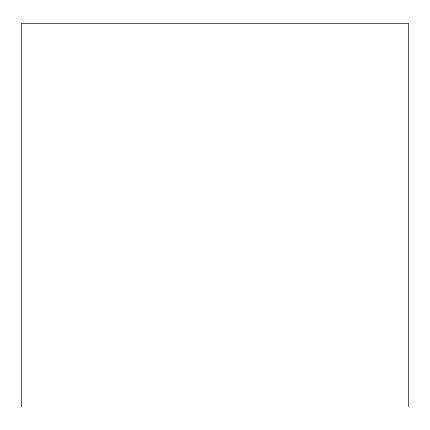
<?xml version="1.0" encoding="UTF-8"?>
<svg xmlns="http://www.w3.org/2000/svg" width="430" height="430" viewBox="0 0 430 430"><rect width="100%" height="100%" fill="white"/><g stroke="black" fill="none" stroke-linecap="round" stroke-linejoin="round"><path stroke-width="0.64" d="M408.5 406.543L408.5 23.456L21.5 23.456L21.5 406.543"/></g></svg>
